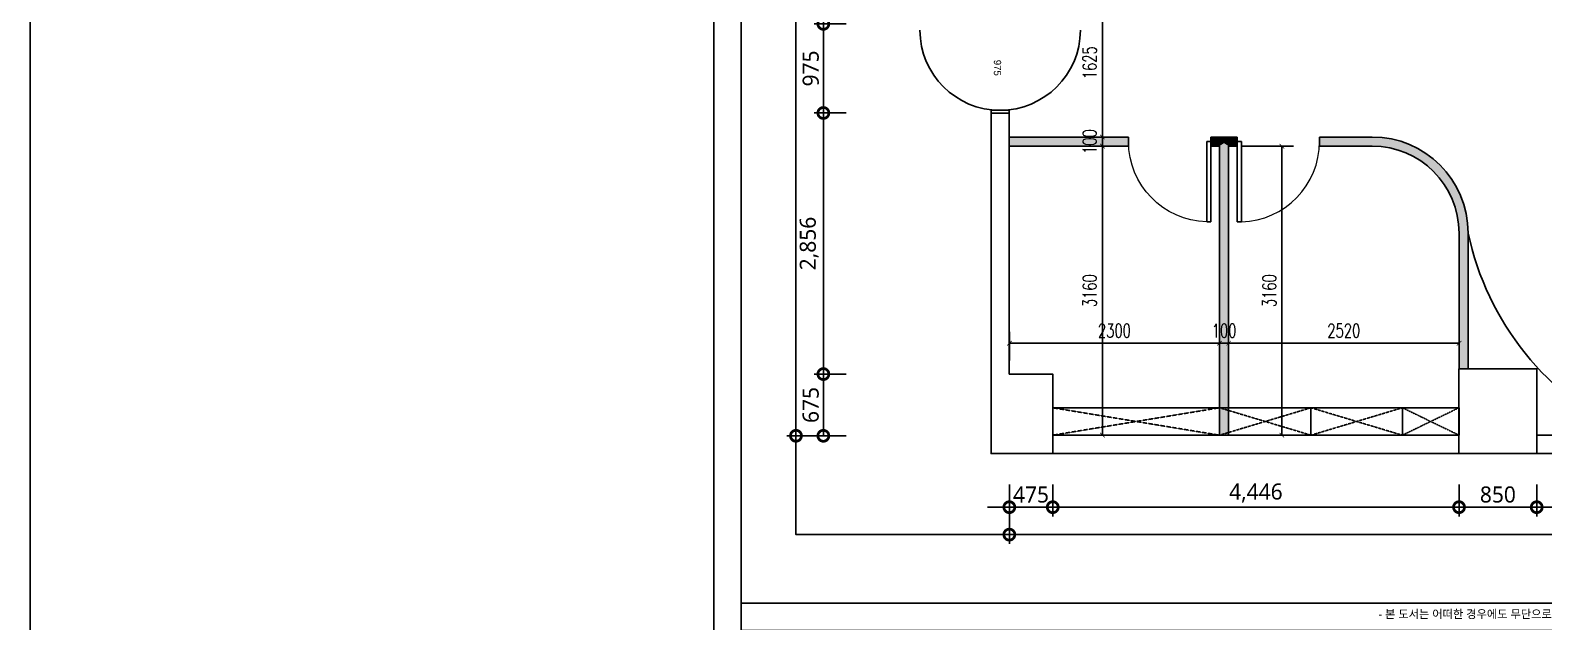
# Model space of a CAD drawing. Header units: millimetres. Extents: x -4 to 86791, y -1 to 44030.
# Drawn here: x -4 to 16558, y 15132 to 21602 of the extents above; entities that cross this region are included whole.
import ezdxf
from ezdxf.enums import TextEntityAlignment as Align

# ---------------------------------------------------------------- set-up
doc = ezdxf.new("R2010")
doc.units = ezdxf.units.MM
doc.linetypes.add('$0$DASH', pattern=[0.35, 0.25, -0.1])
for name, color, linetype in [('07-DIM WAL', 5, 'Continuous'), ('2.\\M+3B1DB\\M+3C0DA\\M+3BCB1', 60, 'Continuous'), ('2CONTINUOUS', 2, 'Continuous'), ('5.\\M+3C3A2\\M+3C8A3', 4, 'Continuous'), ('CO-DO-FR', 7, 'Continuous'), ('CO-DOOR', 8, 'Continuous'), ('FORM(YOURNAME)-11', 1, 'Continuous'), ('PUB_DIM', 3, 'Continuous'), ('PUB_HATCH', 8, 'Continuous'), ('WALL', 9, 'Continuous'), ('WINDOW', 4, 'Continuous')]:
    doc.layers.add(name, color=color, linetype=linetype)
doc.styles.add('_TCH_DIM_T3', font='SIMPLEX', dxfattribs={"width": 0.705882, "bigfont": 'GBCBIG'})
doc.styles.add('DAWIN', font='')
doc.styles.add('W-TEXT2', font='Dotum.ttf')
doc.styles.add('YOURNAME', font='HYWULM.TTF')
doc.styles.get('DAWIN').set_extended_font_data('NanumSquare')
doc.dimstyles.new('60', dxfattribs={"dimscale": 80, "dimtxt": 2.2, "dimasz": 3, "dimexe": 1.25, "dimexo": 0.625, "dimtad": 1, "dimdec": 0, "dimzin": 0, "dimdsep": 46, "dimlunit": 6, "dimtxsty": 'DAWIN', "dimblk1": 'DOTSMALL', "dimblk2": 'DOTSMALL', "dimsah": 1, "dimcen": 0.001, "dimclrd": 1, "dimclre": 1, "dimclrt": 3, "dimadec": 0, "dimazin": 0, "dimtfac": 1, "dimtdec": 0, "dimtix": 1, "dimtmove": 2, "dimatfit": 3, "dimldrblk": 'DOTSMALL', "dimfxl": 0, "dimtolj": 1, "dimtzin": 0, "dimarcsym": 0})
doc.dimstyles.new('_TCH_ARCH&&50', dxfattribs={"dimtxt": 148.75, "dimasz": 50, "dimexe": 125, "dimexo": 150, "dimgap": 63.125, "dimtad": 1, "dimdec": 0, "dimrnd": 5, "dimzin": 0, "dimdsep": 46, "dimtxsty": '_TCH_DIM_T3', "dimblk": 'ARCHTICK', "dimcen": 0.09, "dimclrt": 7, "dimazin": 2, "dimtfac": 1, "dimtdec": 0, "dimtix": 1, "dimtmove": 2, "dimatfit": 3, "dimfxl": 0, "dimtolj": 1, "dimtzin": 0, "dimarcsym": 0})

# ---------------------------------------------------------------- blocks, each defined once
blk = doc.blocks.new('FORM-PLAN')
at = {"layer": 'Defpoints', "color": 158}
blk.add_line((1346, -1285), (-71444, -1285), dxfattribs=at)
for points in [[(-71444, -2285), (10556, -2285), (10556, 55115), (-71444, 55115)], [(-69444, 53115), (-64, 53115), (-64, 1215), (-69444, 1215)]]:
    blk.add_lwpolyline(points, close=True, dxfattribs=at)
at = {"layer": 'FORM(YOURNAME)-11', "color": 250}
blk.add_lwpolyline([(-72444, -3285), (11556, -3285), (11556, 56115), (-72444, 56115)], close=True, dxfattribs=at)
at = {"layer": 'FORM(YOURNAME)-11', "color": 1, "style": 'YOURNAME'}
blk.add_text("- \\M+3BABB \\M+3B5B5\\M+3BCAD\\M+3B4C2 \\M+3BEEE\\M+3B6B0\\M+3C7D1 \\M+3B0E6\\M+3BFEC\\M+3BFA1\\M+3B5B5 \\M+3B9AB\\M+3B4DC\\M+3C0B8\\M+3B7CE \\M+3B5B5\\M+3BFEB\\M+3C7D2 \\M+3BCF6 \\M+3BEF8\\M+3C0B8\\M+3B8E7 \\M+3B5B5\\M+3BFEB\\M+3BDC3 '\\M+3C1F6\\M+3C0FB\\M+3C0E7\\M+3BBEA\\M+3B1C7' \\M+3BAB8\\M+3C8A3\\M+3BFA1 \\M+3B0FC\\M+3C7D1 \\M+3B9FD\\M+3B7FC\\M+3BFA1 \\M+3C0C7\\M+3B0C5, \\M+3B9FD\\M+3C0FB \\M+3BAD0\\M+3C0EF\\M+3C0CC \\M+3B9DF\\M+3BBFD\\M+3C7D5\\M+3B4CF\\M+3B4D9.  \\M+3B6C7\\M+3C7D1 \\M+3BABB \\M+3B5B5\\M+3BCAD\\M+3BFA1 \\M+3B0FC\\M+3C7D1 \\M+3B8F0\\M+3B5E7 \\M+3C0FA\\M+3C0DB\\M+3B1C7\\M+3C0BA \\M+3B4E7\\M+3BBE7\\M+3BFA1 \\M+3C0D6\\M+3BDC0\\M+3B4CF\\M+3B4D9. -", height=300, dxfattribs=at).set_placement((-32990, -1685), align=Align.MIDDLE_CENTER)
at = {"layer": 'FORM(YOURNAME)-11', "color": 3, "style": 'YOURNAME'}
for tag, height, p in [('1', 450, (9905, 18188)), ('2', 450, (9905, 17544)), ('3', 450, (9905, 16257)), ('4', 450, (9905, 14326)), ('5', 515, (9905, 12009)), ('6', 515, (9905, 9757)), ('7', 515, (9905, 7504)), ('8', 515, (9905, 5252)), ('9', 515, (9905, 2999)), ('10', 515, (5655, 811)), ('11', 515, (9905, 747)), ('12', 515, (5655, -1441)), ('13', 515, (9905, -1441))]:
    blk.add_attdef(tag, text='', height=height, dxfattribs=at).set_placement(p, align=Align.MIDDLE_RIGHT)
blk = doc.blocks.new('*U150')
at = {"xscale": 0.3000000000000001, "yscale": 0.3000000000000001, "zscale": 0.3000000000000001}
blk.add_blockref('FORM-PLAN', (29208, 15721), dxfattribs=at)
blk = doc.blocks.new('_DOTSMALL')
at = {"color": 0, "linetype": 'ByBlock', "const_width": 0.5}
blk.add_lwpolyline([(-0.0625, 0, 1), (0.0625, 0, 1)], format="xyb", close=True, dxfattribs=at)
blk = doc.blocks.new('*D63')
at = {"layer": '07-DIM WAL', "color": 1, "lineweight": -2, "ltscale": 10, "transparency": 16777216}
for p, q in [((10710, 16635), (10710, 15985)), ((26758, 16635), (26758, 15985)), ((26758, 16085), (10710, 16085))]:
    blk.add_line(p, q, dxfattribs=at)
at = {"layer": 'Defpoints', "color": 0, "ltscale": 10, "transparency": 16777216}
for p in [(10710, 16685), (26758, 16685), (10710, 16085)]:
    blk.add_point(p, dxfattribs=at)
at = {"layer": '07-DIM WAL', "color": 1, "lineweight": -2, "ltscale": 10, "transparency": 16777216, "xscale": 240, "yscale": 240, "zscale": 240, "rotation": 180}
blk.add_blockref('_DOTSMALL', (10710, 16085), dxfattribs=at)
at = {"layer": '07-DIM WAL', "color": 1, "lineweight": -2, "ltscale": 10, "transparency": 16777216, "xscale": 240, "yscale": 240, "zscale": 240}
blk.add_blockref('_DOTSMALL', (26758, 16085), dxfattribs=at)
at = {"layer": '07-DIM WAL', "color": 3, "ltscale": 10, "transparency": 16777216, "insert": (18734, 16240), "char_height": 176, "attachment_point": 5, "style": 'DAWIN'}
blk.add_mtext('\\A1;16,048', dxfattribs=at)
blk = doc.blocks.new('*D64')
at = {"layer": '07-DIM WAL', "color": 1, "lineweight": -2, "ltscale": 10, "transparency": 16777216}
for p, q in [((10710, 16635), (10710, 16285)), ((11185, 16635), (11185, 16285)), ((10710, 16385), (10470, 16385)), ((10710, 16385), (11185, 16385)), ((11185, 16385), (11425, 16385))]:
    blk.add_line(p, q, dxfattribs=at)
at = {"layer": 'Defpoints', "color": 0, "ltscale": 10, "transparency": 16777216}
for p in [(10710, 16685), (11185, 16685), (11185, 16385)]:
    blk.add_point(p, dxfattribs=at)
at = {"layer": '07-DIM WAL', "color": 1, "lineweight": -2, "ltscale": 10, "transparency": 16777216, "xscale": 240, "yscale": 240, "zscale": 240}
blk.add_blockref('_DOTSMALL', (10710, 16385), dxfattribs=at)
at = {"layer": '07-DIM WAL', "color": 1, "lineweight": -2, "ltscale": 10, "transparency": 16777216, "xscale": 240, "yscale": 240, "zscale": 240, "rotation": 180}
blk.add_blockref('_DOTSMALL', (11185, 16385), dxfattribs=at)
at = {"layer": '07-DIM WAL', "color": 3, "ltscale": 10, "transparency": 16777216, "insert": (10947, 16523), "char_height": 176, "attachment_point": 5, "style": 'DAWIN'}
blk.add_mtext('\\A1;475', dxfattribs=at)
blk = doc.blocks.new('*D65')
at = {"layer": '07-DIM WAL', "color": 1, "lineweight": -2, "ltscale": 10, "transparency": 16777216}
for p, q in [((11185, 16635), (11185, 16285)), ((15631, 16635), (15631, 16285)), ((11185, 16385), (15631, 16385))]:
    blk.add_line(p, q, dxfattribs=at)
at = {"layer": 'Defpoints', "color": 0, "ltscale": 10, "transparency": 16777216}
for p in [(11185, 16685), (15631, 16685), (15631, 16385)]:
    blk.add_point(p, dxfattribs=at)
at = {"layer": '07-DIM WAL', "color": 1, "lineweight": -2, "ltscale": 10, "transparency": 16777216, "xscale": 240, "yscale": 240, "zscale": 240, "rotation": 180}
blk.add_blockref('_DOTSMALL', (11185, 16385), dxfattribs=at)
at = {"layer": '07-DIM WAL', "color": 1, "lineweight": -2, "ltscale": 10, "transparency": 16777216, "xscale": 240, "yscale": 240, "zscale": 240}
blk.add_blockref('_DOTSMALL', (15631, 16385), dxfattribs=at)
at = {"layer": '07-DIM WAL', "color": 3, "ltscale": 10, "transparency": 16777216, "insert": (13408, 16540), "char_height": 176, "attachment_point": 5, "style": 'DAWIN'}
blk.add_mtext('\\A1;4,446', dxfattribs=at)
blk = doc.blocks.new('*D66')
at = {"layer": '07-DIM WAL', "color": 1, "lineweight": -2, "ltscale": 10, "transparency": 16777216}
for p, q in [((15631, 16635), (15631, 16285)), ((16481, 16635), (16481, 16285)), ((15631, 16385), (16481, 16385))]:
    blk.add_line(p, q, dxfattribs=at)
at = {"layer": 'Defpoints', "color": 0, "ltscale": 10, "transparency": 16777216}
for p in [(15631, 16685), (16481, 16685), (16481, 16385)]:
    blk.add_point(p, dxfattribs=at)
at = {"layer": '07-DIM WAL', "color": 1, "lineweight": -2, "ltscale": 10, "transparency": 16777216, "xscale": 240, "yscale": 240, "zscale": 240, "rotation": 180}
blk.add_blockref('_DOTSMALL', (15631, 16385), dxfattribs=at)
at = {"layer": '07-DIM WAL', "color": 1, "lineweight": -2, "ltscale": 10, "transparency": 16777216, "xscale": 240, "yscale": 240, "zscale": 240}
blk.add_blockref('_DOTSMALL', (16481, 16385), dxfattribs=at)
at = {"layer": '07-DIM WAL', "color": 3, "ltscale": 10, "transparency": 16777216, "insert": (16056, 16523), "char_height": 176, "attachment_point": 5, "style": 'DAWIN'}
blk.add_mtext('\\A1;850', dxfattribs=at)
blk = doc.blocks.new('*D67')
at = {"layer": '07-DIM WAL', "color": 1, "lineweight": -2, "ltscale": 10, "transparency": 16777216}
for p, q in [((16481, 16635), (16481, 16285)), ((17516, 16635), (17516, 16285)), ((16481, 16385), (17516, 16385))]:
    blk.add_line(p, q, dxfattribs=at)
at = {"layer": 'Defpoints', "color": 0, "ltscale": 10, "transparency": 16777216}
for p in [(16481, 16685), (17516, 16685), (17516, 16385)]:
    blk.add_point(p, dxfattribs=at)
at = {"layer": '07-DIM WAL', "color": 1, "lineweight": -2, "ltscale": 10, "transparency": 16777216, "xscale": 240, "yscale": 240, "zscale": 240, "rotation": 180}
blk.add_blockref('_DOTSMALL', (16481, 16385), dxfattribs=at)
at = {"layer": '07-DIM WAL', "color": 1, "lineweight": -2, "ltscale": 10, "transparency": 16777216, "xscale": 240, "yscale": 240, "zscale": 240}
blk.add_blockref('_DOTSMALL', (17516, 16385), dxfattribs=at)
at = {"layer": '07-DIM WAL', "color": 3, "ltscale": 10, "transparency": 16777216, "insert": (16998, 16540), "char_height": 176, "attachment_point": 5, "style": 'DAWIN'}
blk.add_mtext('\\A1;1,035', dxfattribs=at)
blk = doc.blocks.new('*D85')
at = {"layer": '07-DIM WAL', "color": 1, "lineweight": -2, "ltscale": 10, "transparency": 16777216}
for p, q in [((8925, 30248), (8275, 30248)), ((8375, 30248), (8375, 17166)), ((8925, 17166), (8275, 17166))]:
    blk.add_line(p, q, dxfattribs=at)
at = {"layer": 'Defpoints', "color": 0, "ltscale": 10, "transparency": 16777216}
for p in [(8975, 30248), (8375, 17166), (8975, 17166)]:
    blk.add_point(p, dxfattribs=at)
at = {"layer": '07-DIM WAL', "color": 1, "lineweight": -2, "ltscale": 10, "transparency": 16777216, "xscale": 240, "yscale": 240, "zscale": 240}
for p, rotation in [((8375, 30248), 90), ((8375, 17166), 270)]:
    blk.add_blockref('_DOTSMALL', p, dxfattribs=dict(at, rotation=rotation))
at = {"layer": '07-DIM WAL', "color": 3, "ltscale": 10, "transparency": 16777216, "insert": (8220, 23707), "char_height": 176, "attachment_point": 5, "rotation": 90, "style": 'DAWIN'}
blk.add_mtext('\\A1;13,082', dxfattribs=at)
blk = doc.blocks.new('*D89')
at = {"layer": '07-DIM WAL', "color": 1, "lineweight": -2, "ltscale": 10, "transparency": 16777216}
for p, q in [((8925, 23190), (8575, 23190)), ((8675, 23190), (8675, 21672)), ((8925, 21672), (8575, 21672))]:
    blk.add_line(p, q, dxfattribs=at)
at = {"layer": 'Defpoints', "color": 0, "ltscale": 10, "transparency": 16777216}
for p in [(8975, 23190), (8675, 21672), (8975, 21672)]:
    blk.add_point(p, dxfattribs=at)
at = {"layer": '07-DIM WAL', "color": 1, "lineweight": -2, "ltscale": 10, "transparency": 16777216, "xscale": 240, "yscale": 240, "zscale": 240}
for p, rotation in [((8675, 23190), 90), ((8675, 21672), 270)]:
    blk.add_blockref('_DOTSMALL', p, dxfattribs=dict(at, rotation=rotation))
at = {"layer": '07-DIM WAL', "color": 3, "ltscale": 10, "transparency": 16777216, "insert": (8520, 22431), "char_height": 176, "attachment_point": 5, "rotation": 90, "style": 'DAWIN'}
blk.add_mtext('\\A1;1,518', dxfattribs=at)
blk = doc.blocks.new('*D90')
at = {"layer": '07-DIM WAL', "color": 1, "lineweight": -2, "ltscale": 10, "transparency": 16777216}
for p, q in [((8925, 21672), (8575, 21672)), ((8675, 21672), (8675, 20697)), ((8925, 20697), (8575, 20697))]:
    blk.add_line(p, q, dxfattribs=at)
at = {"layer": 'Defpoints', "color": 0, "ltscale": 10, "transparency": 16777216}
for p in [(8975, 21672), (8675, 20697), (8975, 20697)]:
    blk.add_point(p, dxfattribs=at)
at = {"layer": '07-DIM WAL', "color": 1, "lineweight": -2, "ltscale": 10, "transparency": 16777216, "xscale": 240, "yscale": 240, "zscale": 240}
for p, rotation in [((8675, 21672), 90), ((8675, 20697), 270)]:
    blk.add_blockref('_DOTSMALL', p, dxfattribs=dict(at, rotation=rotation))
at = {"layer": '07-DIM WAL', "color": 3, "ltscale": 10, "transparency": 16777216, "insert": (8537, 21184), "char_height": 176, "attachment_point": 5, "rotation": 90, "style": 'DAWIN'}
blk.add_mtext('\\A1;975', dxfattribs=at)
blk = doc.blocks.new('*D91')
at = {"layer": '07-DIM WAL', "color": 1, "lineweight": -2, "ltscale": 10, "transparency": 16777216}
for p, q in [((8925, 20697), (8575, 20697)), ((8675, 20697), (8675, 17841)), ((8925, 17841), (8575, 17841))]:
    blk.add_line(p, q, dxfattribs=at)
at = {"layer": 'Defpoints', "color": 0, "ltscale": 10, "transparency": 16777216}
for p in [(8975, 20697), (8675, 17841), (8975, 17841)]:
    blk.add_point(p, dxfattribs=at)
at = {"layer": '07-DIM WAL', "color": 1, "lineweight": -2, "ltscale": 10, "transparency": 16777216, "xscale": 240, "yscale": 240, "zscale": 240}
for p, rotation in [((8675, 20697), 90), ((8675, 17841), 270)]:
    blk.add_blockref('_DOTSMALL', p, dxfattribs=dict(at, rotation=rotation))
at = {"layer": '07-DIM WAL', "color": 3, "ltscale": 10, "transparency": 16777216, "insert": (8520, 19269), "char_height": 176, "attachment_point": 5, "rotation": 90, "style": 'DAWIN'}
blk.add_mtext('\\A1;2,856', dxfattribs=at)
blk = doc.blocks.new('*D92')
at = {"layer": '07-DIM WAL', "color": 1, "lineweight": -2, "ltscale": 10, "transparency": 16777216}
for p, q in [((8925, 17841), (8575, 17841)), ((8675, 17841), (8675, 17166)), ((8875, 17166), (8575, 17166))]:
    blk.add_line(p, q, dxfattribs=at)
at = {"layer": 'Defpoints', "color": 0, "ltscale": 10, "transparency": 16777216}
for p in [(8975, 17841), (8675, 17166), (8925, 17166)]:
    blk.add_point(p, dxfattribs=at)
at = {"layer": '07-DIM WAL', "color": 1, "lineweight": -2, "ltscale": 10, "transparency": 16777216, "xscale": 240, "yscale": 240, "zscale": 240}
for p, rotation in [((8675, 17841), 90), ((8675, 17166), 270)]:
    blk.add_blockref('_DOTSMALL', p, dxfattribs=dict(at, rotation=rotation))
at = {"layer": '07-DIM WAL', "color": 3, "ltscale": 10, "transparency": 16777216, "insert": (8537, 17503), "char_height": 176, "attachment_point": 5, "rotation": 90, "style": 'DAWIN'}
blk.add_mtext('\\A1;675', dxfattribs=at)
blk = doc.blocks.new('VUFASU3')
at = {"layer": '2CONTINUOUS', "ltscale": 10}
for points in [[(259601, -14102), (258926, -14102), (258926, -10378), (259126, -10378), (259126, -13234), (259601, -13234), (259601, -14102)], [(264047, -14102), (264047, -13175), (264897, -13175), (264897, -14102)], [(264897, -14102), (264047, -14102)]]:
    blk.add_lwpolyline(points, dxfattribs=at)
at = {"layer": '5.\\M+3C3A2\\M+3C8A3', "ltscale": 10}
for points in [[(264047, -13902), (259601, -13902), (259601, -14102), (264047, -14102)], [(265902, -13902), (264897, -13902), (264897, -14102), (265902, -14102)]]:
    blk.add_lwpolyline(points, close=True, dxfattribs=at)
at = {"layer": 'CO-DO-FR'}
blk.add_lwpolyline([(258926, -10378), (258926, -10348), (259126, -10348), (259126, -10378)], close=True, dxfattribs=at)
at = {"layer": 'CO-DOOR'}
blk.add_arc((259026, -9470), 878, 180.1635, 359.8365, dxfattribs=at)
at = {"layer": '2.\\M+3B1DB\\M+3C0DA\\M+3BCB1', "style": 'W-TEXT2'}
blk.add_text('975', height=80, rotation=270, dxfattribs=at).set_placement((258997, -9883), align=Align.MIDDLE_CENTER)
blk = doc.blocks.new('_ArchTick')
at = {"color": 0, "linetype": 'ByBlock', "const_width": 0.15}
blk.add_lwpolyline([(-0.5, -0.5), (0.5, 0.5)], dxfattribs=at)
blk = doc.blocks.new('*D100')
at = {"layer": 'Defpoints', "color": 0, "transparency": 16777216}
for p in [(11185, 22060), (11728, 22060), (11185, 20434)]:
    blk.add_point(p, dxfattribs=at)
at = {"layer": 'PUB_DIM', "color": 0, "lineweight": -2, "transparency": 16777216}
for p, q in [((11335, 22060), (11853, 22060)), ((11728, 20434), (11728, 22060)), ((11335, 20434), (11853, 20434))]:
    blk.add_line(p, q, dxfattribs=at)
at = {"layer": 'PUB_DIM', "color": 0, "lineweight": -2, "transparency": 16777216, "xscale": 50, "yscale": 50, "zscale": 50}
for p, rotation in [((11728, 22060), 90), ((11728, 20434), 270)]:
    blk.add_blockref('_ArchTick', p, dxfattribs=dict(at, rotation=rotation))
at = {"layer": 'PUB_DIM', "color": 7, "transparency": 16777216, "insert": (11590, 21247), "char_height": 148.8, "attachment_point": 5, "rotation": 90, "style": '_TCH_DIM_T3'}
blk.add_mtext('\\A1;1625', dxfattribs=at)
blk = doc.blocks.new('*D101')
at = {"layer": 'Defpoints', "color": 0, "transparency": 16777216}
for p in [(11185, 20434), (11728, 20434), (11185, 20334)]:
    blk.add_point(p, dxfattribs=at)
at = {"layer": 'PUB_DIM', "color": 0, "lineweight": -2, "transparency": 16777216}
for p, q in [((11335, 20434), (11853, 20434)), ((11728, 20434), (11728, 20484)), ((11728, 20334), (11728, 20434)), ((11335, 20334), (11853, 20334)), ((11728, 20334), (11728, 20284))]:
    blk.add_line(p, q, dxfattribs=at)
at = {"layer": 'PUB_DIM', "color": 0, "lineweight": -2, "transparency": 16777216, "xscale": 50, "yscale": 50, "zscale": 50}
for p, rotation in [((11728, 20434), 270), ((11728, 20334), 90)]:
    blk.add_blockref('_ArchTick', p, dxfattribs=dict(at, rotation=rotation))
at = {"layer": 'PUB_DIM', "color": 7, "transparency": 16777216, "insert": (11590, 20384), "char_height": 148.8, "attachment_point": 5, "rotation": 90, "style": '_TCH_DIM_T3'}
blk.add_mtext('\\A1;100', dxfattribs=at)
blk = doc.blocks.new('*D102')
at = {"layer": 'Defpoints', "color": 0, "transparency": 16777216}
for p in [(11185, 20334), (11728, 20334), (11185, 17173)]:
    blk.add_point(p, dxfattribs=at)
at = {"layer": 'PUB_DIM', "color": 0, "lineweight": -2, "transparency": 16777216}
for p, q in [((11335, 20334), (11853, 20334)), ((11728, 17173), (11728, 20334)), ((11335, 17173), (11853, 17173))]:
    blk.add_line(p, q, dxfattribs=at)
at = {"layer": 'PUB_DIM', "color": 0, "lineweight": -2, "transparency": 16777216, "xscale": 50, "yscale": 50, "zscale": 50}
for p, rotation in [((11728, 20334), 90), ((11728, 17173), 270)]:
    blk.add_blockref('_ArchTick', p, dxfattribs=dict(at, rotation=rotation))
at = {"layer": 'PUB_DIM', "color": 7, "transparency": 16777216, "insert": (11590, 18753), "char_height": 148.8, "attachment_point": 5, "rotation": 90, "style": '_TCH_DIM_T3'}
blk.add_mtext('\\A1;3160', dxfattribs=at)
blk = doc.blocks.new('*D131')
at = {"layer": 'Defpoints', "color": 0, "transparency": 16777216}
for p in [(13110, 20334), (13693, 20334), (13110, 17173)]:
    blk.add_point(p, dxfattribs=at)
at = {"layer": 'PUB_DIM', "color": 0, "lineweight": -2, "transparency": 16777216}
for p, q in [((13260, 20334), (13818, 20334)), ((13693, 17173), (13693, 20334)), ((13260, 17173), (13818, 17173))]:
    blk.add_line(p, q, dxfattribs=at)
at = {"layer": 'PUB_DIM', "color": 0, "lineweight": -2, "transparency": 16777216, "xscale": 50, "yscale": 50, "zscale": 50}
for p, rotation in [((13693, 20334), 90), ((13693, 17173), 270)]:
    blk.add_blockref('_ArchTick', p, dxfattribs=dict(at, rotation=rotation))
at = {"layer": 'PUB_DIM', "color": 7, "transparency": 16777216, "insert": (13555, 18753), "char_height": 148.8, "attachment_point": 5, "rotation": 90, "style": '_TCH_DIM_T3'}
blk.add_mtext('\\A1;3160', dxfattribs=at)
blk = doc.blocks.new('*D132')
at = {"layer": 'Defpoints', "color": 0, "transparency": 16777216}
for p in [(13010, 18179), (10710, 17841), (13010, 17841)]:
    blk.add_point(p, dxfattribs=at)
at = {"layer": 'PUB_DIM', "color": 0, "lineweight": -2, "transparency": 16777216}
for p, q in [((10710, 17991), (10710, 18304)), ((13010, 17991), (13010, 18304)), ((10710, 18179), (13010, 18179))]:
    blk.add_line(p, q, dxfattribs=at)
at = {"layer": 'PUB_DIM', "color": 0, "lineweight": -2, "transparency": 16777216, "xscale": 50, "yscale": 50, "zscale": 50, "rotation": 180}
blk.add_blockref('_ArchTick', (10710, 18179), dxfattribs=at)
at = {"layer": 'PUB_DIM', "color": 0, "lineweight": -2, "transparency": 16777216, "xscale": 50, "yscale": 50, "zscale": 50}
blk.add_blockref('_ArchTick', (13010, 18179), dxfattribs=at)
at = {"layer": 'PUB_DIM', "color": 7, "transparency": 16777216, "insert": (11860, 18317), "char_height": 148.8, "attachment_point": 5, "style": '_TCH_DIM_T3'}
blk.add_mtext('\\A1;2300', dxfattribs=at)
blk = doc.blocks.new('*D133')
at = {"layer": 'Defpoints', "color": 0, "transparency": 16777216}
for p in [(13110, 18179), (13010, 17841), (13110, 17841)]:
    blk.add_point(p, dxfattribs=at)
at = {"layer": 'PUB_DIM', "color": 0, "lineweight": -2, "transparency": 16777216}
for p, q in [((13010, 17991), (13010, 18304)), ((13110, 17991), (13110, 18304)), ((13010, 18179), (12960, 18179)), ((13010, 18179), (13110, 18179)), ((13110, 18179), (13160, 18179))]:
    blk.add_line(p, q, dxfattribs=at)
at = {"layer": 'PUB_DIM', "color": 0, "lineweight": -2, "transparency": 16777216, "xscale": 50, "yscale": 50, "zscale": 50}
blk.add_blockref('_ArchTick', (13010, 18179), dxfattribs=at)
at = {"layer": 'PUB_DIM', "color": 0, "lineweight": -2, "transparency": 16777216, "xscale": 50, "yscale": 50, "zscale": 50, "rotation": 180}
blk.add_blockref('_ArchTick', (13110, 18179), dxfattribs=at)
at = {"layer": 'PUB_DIM', "color": 7, "transparency": 16777216, "insert": (13060, 18317), "char_height": 148.8, "attachment_point": 5, "style": '_TCH_DIM_T3'}
blk.add_mtext('\\A1;100', dxfattribs=at)
blk = doc.blocks.new('*D134')
at = {"layer": 'Defpoints', "color": 0, "transparency": 16777216}
for p in [(15631, 18179), (13110, 17841), (15631, 17841)]:
    blk.add_point(p, dxfattribs=at)
at = {"layer": 'PUB_DIM', "color": 0, "lineweight": -2, "transparency": 16777216}
for p, q in [((13110, 17991), (13110, 18304)), ((15631, 17991), (15631, 18304)), ((13110, 18179), (15631, 18179))]:
    blk.add_line(p, q, dxfattribs=at)
at = {"layer": 'PUB_DIM', "color": 0, "lineweight": -2, "transparency": 16777216, "xscale": 50, "yscale": 50, "zscale": 50, "rotation": 180}
blk.add_blockref('_ArchTick', (13110, 18179), dxfattribs=at)
at = {"layer": 'PUB_DIM', "color": 0, "lineweight": -2, "transparency": 16777216, "xscale": 50, "yscale": 50, "zscale": 50}
blk.add_blockref('_ArchTick', (15631, 18179), dxfattribs=at)
at = {"layer": 'PUB_DIM', "color": 7, "transparency": 16777216, "insert": (14370, 18317), "char_height": 148.8, "attachment_point": 5, "style": '_TCH_DIM_T3'}
blk.add_mtext('\\A1;2520', dxfattribs=at)
blk = doc.blocks.new('$DorLib2D$00000001')
for p, q in [((0.45, 0.975), (0.5, 0.975)), ((0.45, 0), (0.45, 0.975)), ((0.5, 0), (0.5, 0.975)), ((0.5, 0), (0.45, 0))]:
    blk.add_line(p, q)
at = {"lineweight": 13}
blk.add_arc((0.475, 0), 0.975, 91.4693, 180, dxfattribs=at)

msp = doc.modelspace()

# ---------------------------------------------------------------- hatches: boundary and pattern name
at = {"layer": 'PUB_HATCH'}
for points in [[(10709.7, 20334.1), (12014.7, 20334.1), (12014.7, 20434.1), (10709.7, 20434.1)], [(13059.7, 20434.1), (12914.7, 20434.1), (12914.7, 20334.1), (13009.7, 20334.1), (13059.7, 20367.4)], [(13109.7, 20334.1), (13204.7, 20334.1), (13204.7, 20434.1), (13059.7, 20434.1), (13059.7, 20367.4)], [(14680.7, 20434.1), (14104.7, 20434.1), (14104.7, 20334.1), (14680.7, 20334.1)], [(15630.7, 19384.1), (15730.7, 19384.1, 0.4142136), (14680.7, 20434.1), (14680.7, 20334.1, -0.4142136)], [(13059.7, 20367.4), (13009.7, 20334.1), (13009.7, 17172.6), (13109.7, 17172.6), (13109.7, 20334.1)], [(15730.7, 19384.1), (15630.7, 19384.1), (15630.7, 17899.6), (15730.7, 17899.6)]]:
    msp.add_hatch(color=256, dxfattribs=at).paths.add_polyline_path(points)

# ---------------------------------------------------------------- linework, layer by layer
at = {"color": 8, "linetype": '$0$DASH', "ltscale": 10}
for p, q in [((15010.9, 17472.6), (15630.7, 17172.6)), ((15010.9, 17172.6), (15630.7, 17472.6))]:
    msp.add_line(p, q, dxfattribs=at)
for points in [[(-3.7, 44029.9), (86790.8, 44029.9), (86790.8, -0.5), (-3.7, -0.5)], [(13009.7, 17172.6), (11184.7, 17172.6), (11184.7, 17472.6), (13009.7, 17472.6)], [(14010.3, 17172.6), (13009.7, 17172.6), (13009.7, 17472.6), (14010.3, 17472.6)], [(15010.9, 17172.6), (14010.3, 17172.6), (14010.3, 17472.6), (15010.9, 17472.6)], [(15630.7, 17172.6), (15010.9, 17172.6), (15010.9, 17472.6), (15630.7, 17472.6)]]:
    msp.add_lwpolyline(points, close=True)
for points in [[(11184.7, 17472.6), (13009.7, 17172.6)], [(11184.7, 17172.6), (13009.7, 17472.6)], [(13009.7, 17472.6), (14010.3, 17172.6), (15010.9, 17472.6)], [(13009.7, 17172.6), (14010.3, 17472.6), (15010.9, 17172.6)]]:
    msp.add_lwpolyline(points, dxfattribs=at)
msp.add_arc((18820.1, 20042.7), 3158.8, 192.03338, 245.31151)
at = {"layer": 'WALL'}
for p, q in [((12014.7, 20434.1), (10709.7, 20434.1)), ((10709.7, 20434.1), (10709.7, 20334.1)), ((12014.7, 20334.1), (12014.7, 20434.1)), ((13059.7, 20434.1), (12914.7, 20434.1)), ((12914.7, 20434.1), (12914.7, 20334.1)), ((13204.7, 20434.1), (13059.7, 20434.1)), ((13204.7, 20334.1), (13204.7, 20434.1)), ((14680.7, 20434.1), (14104.7, 20434.1)), ((14104.7, 20434.1), (14104.7, 20334.1)), ((10709.7, 20334.1), (12014.7, 20334.1)), ((12914.7, 20334.1), (13009.7, 20334.1)), ((13009.7, 20334.1), (13009.7, 17172.6)), ((13109.7, 20334.1), (13109.7, 17172.6)), ((13109.7, 20334.1), (13204.7, 20334.1)), ((14104.7, 20334.1), (14680.7, 20334.1)), ((15630.7, 19384.1), (15630.7, 17899.6)), ((15730.7, 19384.1), (15730.7, 17899.6)), ((15730.7, 17899.6), (15630.7, 17899.6)), ((13109.7, 17172.6), (13009.7, 17172.6))]:
    msp.add_line(p, q, dxfattribs=at)
for radius in [1050, 950]:
    msp.add_arc((14680.7, 19384.1), radius, 0, 90, dxfattribs=at)

# ---------------------------------------------------------------- block references
msp.add_blockref('*U150', (0, 0))
at = {"ltscale": 10}
msp.add_blockref('VUFASU3', (-248416.6, 31074.2), dxfattribs=at)
at = {"layer": 'WINDOW', "yscale": -900}
for p, xscale, zscale in [((12464.7, 20384.1), 900, 900), ((13654.7, 20384.1), -900, -900)]:
    msp.add_blockref('$DorLib2D$00000001', p, dxfattribs=dict(at, xscale=xscale, zscale=zscale))

# ---------------------------------------------------------------- dimensions: what is measured, and where the dimension line sits
at = {"layer": '07-DIM WAL', "ltscale": 10}
dim = msp.add_linear_dim(base=(8374.7, 17165.6), p1=(8974.7, 30247.6), p2=(8974.7, 17165.6), angle=90, dimstyle='60', dxfattribs=at)
dim.commit()
dim.dimension.update_dxf_attribs({"geometry": '*D85', "text_midpoint": (8219.9, 23706.6)})
for base, p1, p2, picture, middle in [((8674.7, 21671.6), (8974.7, 23189.6), (8974.7, 21671.6), '*D89', (8519.9, 22430.6)), ((8674.7, 20696.6), (8974.7, 21671.6), (8974.7, 20696.6), '*D90', (8536.7, 21184.1)), ((8674.7, 17840.6), (8974.7, 20696.6), (8974.7, 17840.6), '*D91', (8519.9, 19268.6)), ((8674.7, 17165.6), (8974.7, 17840.6), (8924.7, 17165.6), '*D92', (8536.7, 17503.1))]:
    dim = msp.add_linear_dim(base=base, p1=p1, p2=p2, angle=90, dimstyle='60', override={"dimtmove": 2}, dxfattribs=at)
    dim.commit()
    dim.dimension.update_dxf_attribs({"geometry": picture, "text_midpoint": middle})
for base, p1, p2, picture, middle in [((11184.7, 16385.1), (10709.7, 16685.1), (11184.7, 16685.1), '*D64', (10947.2, 16523.1)), ((10709.7, 16085.1), (26757.7, 16685.1), (10709.7, 16685.1), '*D63', (18733.7, 16239.9))]:
    dim = msp.add_linear_dim(base=base, p1=p1, p2=p2, dimstyle='60', dxfattribs=at)
    dim.commit()
    dim.dimension.update_dxf_attribs({"geometry": picture, "text_midpoint": middle})
for base, p1, p2, picture, middle in [((15630.7, 16385.1), (11184.7, 16685.1), (15630.7, 16685.1), '*D65', (13407.7, 16539.9)), ((16480.7, 16385.1), (15630.7, 16685.1), (16480.7, 16685.1), '*D66', (16055.7, 16523.1)), ((17515.7, 16385.1), (16480.7, 16685.1), (17515.7, 16685.1), '*D67', (16998.2, 16539.9))]:
    dim = msp.add_linear_dim(base=base, p1=p1, p2=p2, dimstyle='60', override={"dimtmove": 2}, dxfattribs=at)
    dim.commit()
    dim.dimension.update_dxf_attribs({"geometry": picture, "text_midpoint": middle})
at = {"layer": 'PUB_DIM'}
for p1, p2, distance, picture, middle in [((11184.6912841, 20434.1038041), (11184.6912841, 22059.6038041), -543.1426709, '*D100', (11590.3339551, 21246.8538041)), ((11184.7, 20334.1), (11184.7, 20434.1), -543.1, '*D101', (11590.3, 20384.1)), ((11184.6912841, 17172.6038041), (11184.6912841, 20334.1038041), -543.1426709, '*D102', (11590.3339551, 18753.3538041)), ((13109.6912841, 17172.6038041), (13109.6912841, 20334.1038041), -583.0096494, '*D131', (13555.2009335, 18753.3538041)), ((10709.7, 17840.6), (13009.7, 17840.6), 338.8, '*D132', (11859.7, 18316.9)), ((13009.7, 17840.6), (13109.7, 17840.6), 338.8, '*D133', (13059.7, 18316.9)), ((13109.7, 17840.6), (15630.7, 17840.6), 338.8, '*D134', (14370.2, 18316.9))]:
    dim = msp.add_aligned_dim(p1=p1, p2=p2, distance=distance, dimstyle='_TCH_ARCH&&50', dxfattribs=at)
    dim.commit()
    dim.dimension.update_dxf_attribs({"geometry": picture, "text_midpoint": middle})

doc.saveas('drawing.dxf')
